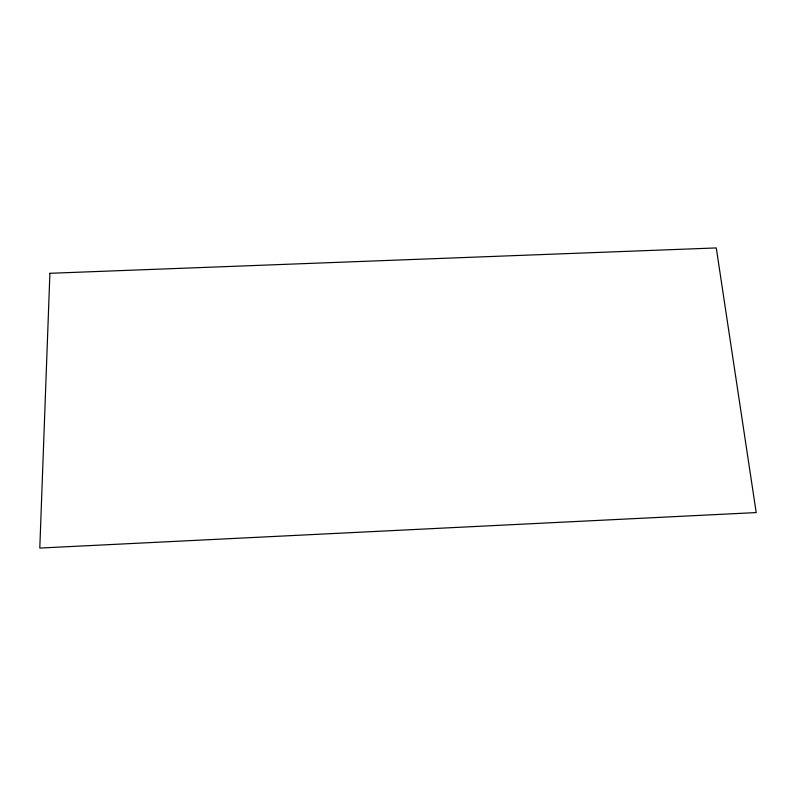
<?xml version="1.0" encoding="UTF-8"?>
<svg xmlns="http://www.w3.org/2000/svg" width="796" height="796" viewBox="0 0 796 796"><rect width="100%" height="100%" fill="white"/><g stroke="black" fill="none" stroke-linecap="round" stroke-linejoin="round"><path stroke-width="1.19" d="M49.899 273.297L39.8 548.066L756.2 512.574L716.271 247.934L49.899 273.297"/></g></svg>
